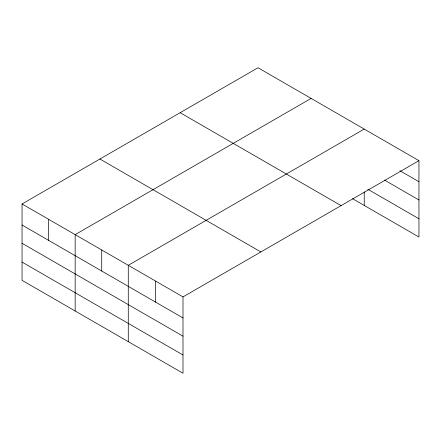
<?xml version="1.0" encoding="UTF-8"?>
<svg xmlns="http://www.w3.org/2000/svg" width="441" height="441" viewBox="0 0 441 441"><rect width="100%" height="100%" fill="white"/><g stroke="black" fill="none" stroke-linecap="round" stroke-linejoin="round"><path stroke-width="0.66" d="M418.95 160.673L258.002 67.749L22.05 203.974L22.05 280.327L182.998 373.251L182.998 296.898L418.95 160.673L418.95 237.026L352.425 198.621M311.114 98.415L75.163 234.64L75.163 310.993M364.227 129.075L128.276 265.3L128.276 341.659M399.915 170.733L418.95 181.725M384.453 180.055L418.95 199.971M367.794 189.244L418.95 218.78M180.137 112.703L341.086 205.627M99.914 159.019L260.863 251.943M22.05 203.974L182.998 296.898M22.05 225.026L182.998 317.95M22.05 243.272L182.998 336.196M22.05 262.081L182.998 354.999M364.227 191.918L364.227 205.434M155.64 281.099L155.64 302.151M101.722 249.97L101.722 271.022M48.609 219.304L48.609 240.356"/></g></svg>
